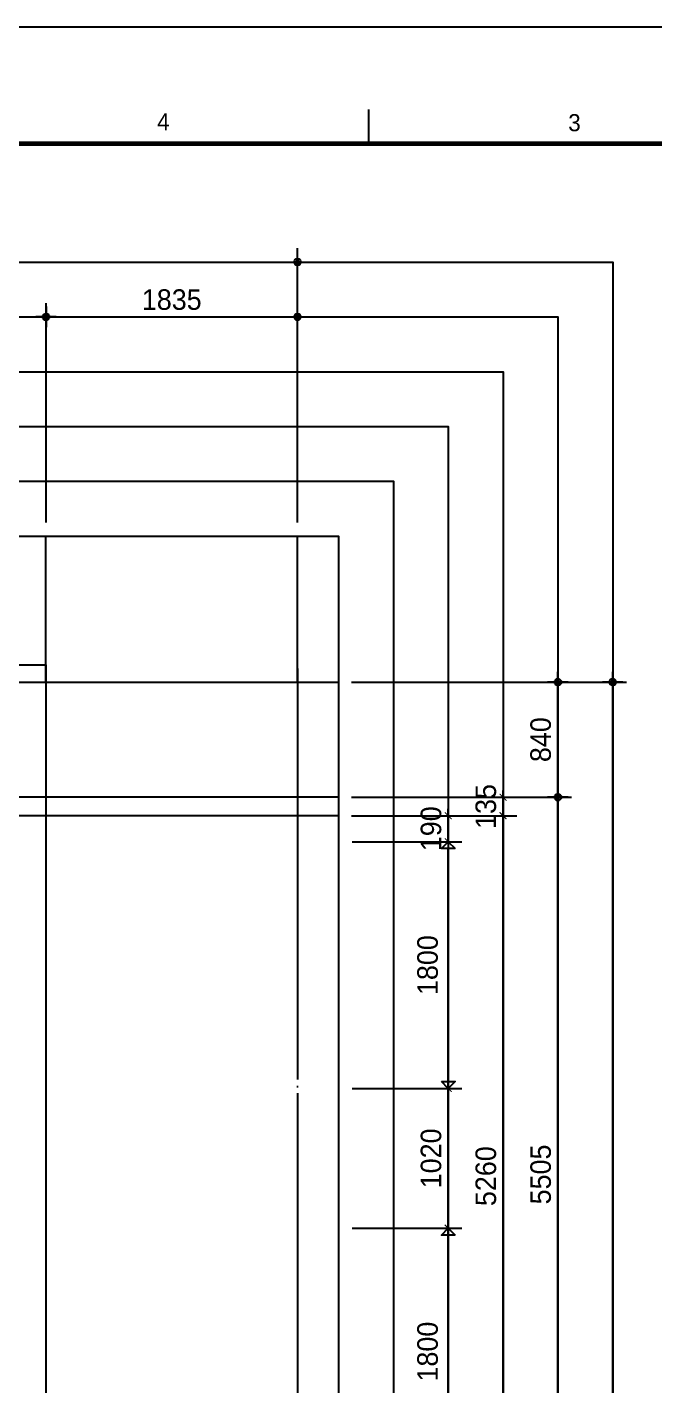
# Model space of a CAD drawing. Header units: millimetres. Extents: x -24416 to 92204, y -190080 to 23760.
# Drawn here: x 80710 to 85283, y -81186 to -71280 of the extents above; entities that cross this region are included whole.
import ezdxf
from ezdxf.enums import TextEntityAlignment as Align
from ezdxf.xclip import XClip

# ---------------------------------------------------------------- set-up
doc = ezdxf.new("R2010")
doc.units = ezdxf.units.MM
doc.header["$LTSCALE"] = 50
doc.header["$XCLIPFRAME"] = 0
doc.linetypes.add('AUDIT_D_220706163347-0', pattern=[0])
doc.linetypes.add('CEN', pattern=[62, 60, -1, 0, -1])
doc.layers.get('defpoints').update_dxf_attribs({"color": 139})
for name, color, linetype in [('AA-BORD-FORM', 7, 'Continuous'), ('AA-BORD-TEXT', 3, 'Continuous'), ('AA-XXXX-DIMS', 7, 'Continuous'), ('ARDM', 7, 'Continuous'), ('CEN_CON', 1, 'CEN'), ('CEN_WALL', 12, 'CEN'), ('DIM', 7, 'AUDIT_D_220706163347-0'), ('ELE3_CON', 7, 'Continuous'), ('실명박스', 7, 'AUDIT_D_220706163347-0')]:
    doc.layers.add(name, color=color, linetype=linetype)
doc.layers.add('MC', color=135, linetype='Continuous', plot=False)
doc.styles.add('HAUD01', font='Dotum.ttf')
doc.styles.add('맑은고딕', font='malgun.ttf', dxfattribs={"width": 0.9})
doc.dimstyles.new('DIM-50', dxfattribs={"dimscale": 50, "dimtxt": 3, "dimasz": 1, "dimexe": 2, "dimexo": 2, "dimgap": 1, "dimtad": 1, "dimdec": 0, "dimzin": 0, "dimdsep": 46, "dimtxsty": '맑은고딕', "dimblk1": 'DIMDOT', "dimblk2": 'DIMDOT', "dimsah": 1, "dimcen": 0.09, "dimdle": 2, "dimclrd": 7, "dimclre": 7, "dimclrt": 3, "dimadec": 0, "dimazin": 0, "dimtfac": 1, "dimtdec": 0, "dimtix": 1, "dimtmove": 2, "dimatfit": 3, "dimldrblk": 'DIMDOT', "dimfxl": 1, "dimtolj": 1, "dimtzin": 0, "dimarcsym": 0})
doc.dimstyles.new('MCDIM-50', dxfattribs={"dimscale": 50, "dimtxt": 3, "dimasz": 1, "dimexe": 2, "dimexo": 2, "dimgap": 1, "dimtad": 1, "dimdec": 0, "dimzin": 0, "dimdsep": 46, "dimtxsty": '맑은고딕', "dimblk1": 'ARCHTICK', "dimblk2": 'ARCHTICK', "dimsah": 1, "dimcen": 0.09, "dimdle": 2, "dimclrd": 7, "dimclre": 7, "dimclrt": 3, "dimadec": 0, "dimazin": 0, "dimtfac": 1, "dimtdec": 0, "dimtix": 1, "dimtmove": 2, "dimatfit": 3, "dimldrblk": 'ARCHTICK', "dimfxl": 1, "dimtolj": 1, "dimtzin": 0, "dimarcsym": 0})
doc.dimstyles.new('외부100-win', dxfattribs={"dimscale": 50, "dimtxt": 3, "dimasz": 1, "dimexe": 2, "dimexo": 2.5, "dimgap": 1.5, "dimtad": 1, "dimdec": 0, "dimzin": 0, "dimdsep": 46, "dimtxsty": '맑은고딕', "dimblk": 'DO2-2', "dimblk1": 'DO2-2', "dimblk2": 'DIMDOT', "dimcen": 0.09, "dimdle": 2, "dimclrd": 7, "dimclre": 7, "dimclrt": 3, "dimadec": 0, "dimazin": 0, "dimtfac": 1, "dimtdec": 0, "dimtix": 1, "dimtmove": 2, "dimatfit": 3, "dimldrblk": 'DO2-2', "dimfxl": 1, "dimtolj": 1, "dimtzin": 0, "dimarcsym": 0})

# ---------------------------------------------------------------- blocks, each defined once
blk = doc.blocks.new('XR-FORM 청주월명')
at = {"layer": 'AA-BORD-FORM', "color": 2}
blk.add_line((661, 577), (661, 582), dxfattribs=at)
at = {"layer": 'AA-BORD-FORM', "color": 1}
blk.add_lwpolyline([(0, 0), (841, 0), (841, 594), (0, 594)], close=True, dxfattribs=at)
at = {"layer": 'AA-BORD-FORM', "color": 2, "const_width": 0.682}
blk.add_lwpolyline([(21, 17), (21, 577), (821, 577), (821, 17)], close=True, dxfattribs=at)
at = {"layer": 'AA-BORD-TEXT', "color": 7, "style": 'HAUD01'}
for s, p in [('4', (631, 580.19)), ('3', (691, 580.06))]:
    blk.add_text(s, height=2.5, dxfattribs=at).set_placement(p, align=Align.MIDDLE_CENTER)
blk = doc.blocks.new('U-121B(확장)1', base_point=(292391.8, -178477.8))
at = {"layer": 'CEN_CON'}
for p, q in [((315426.8, -163222.8), (315426.8, -171122.8)), ((317261.8, -163222.8), (317261.8, -178777.8)), ((308881.8, -163322.8), (317556.8, -163322.8))]:
    blk.add_line(p, q, dxfattribs=at)
at = {"layer": 'CEN_WALL'}
blk.add_line((317556.8, -164162.8), (308881.8, -164162.8), dxfattribs=at)
at = {"layer": 'ELE3_CON'}
for p, q in [((313886.8, -163197.8), (315426.8, -163197.8)), ((315426.8, -163197.8), (315426.8, -169387.8))]:
    blk.add_line(p, q, dxfattribs=at)
at = {"layer": 'MC'}
blk.add_line((317556.8, -164297.8), (308881.8, -164297.8), dxfattribs=at)
blk = doc.blocks.new('A$C415C5DAF')
at = {"layer": 'CEN_CON'}
for p, q in [((68362.4, -94435.9), (68362.4, -93370.9)), ((70197.4, -94435.9), (70197.4, -93370.9))]:
    blk.add_line(p, q, dxfattribs=at)
blk = doc.blocks.new('DIMDOT')
at = {"layer": 'AA-XXXX-DIMS'}
for p, q in [((-1.5, 0), (1.5, 0)), ((0, -1.5), (0, 1.5))]:
    blk.add_line(p, q, dxfattribs=at)
for radius in [0.5, 0.25]:
    blk.add_circle((0, 0), radius, dxfattribs=at)
blk = doc.blocks.new('*D312')
at = {"layer": 'defpoints', "color": 0, "transparency": 16777216}
for p in [(35914, -100658.8), (37515.7, -100658.8), (35915.7, -106163.8)]:
    blk.add_point(p, dxfattribs=at)
at = {"layer": 'DIM', "color": 7, "lineweight": -2, "transparency": 16777216}
for p, q in [((36014, -100658.8), (37615.7, -100658.8)), ((37515.7, -106113.8), (37515.7, -100708.8)), ((36015.7, -106163.8), (37615.7, -106163.8))]:
    blk.add_line(p, q, dxfattribs=at)
at = {"layer": 'DIM', "color": 7, "lineweight": -2, "transparency": 16777216, "xscale": 50, "yscale": 50, "zscale": 50}
for p, rotation in [((37515.7, -100658.8), 90), ((37515.7, -106163.8), 270)]:
    blk.add_blockref('DIMDOT', p, dxfattribs=dict(at, rotation=rotation))
at = {"layer": 'DIM', "color": 3, "transparency": 16777216, "insert": (37390.6, -103411.3), "char_height": 150, "attachment_point": 5, "rotation": 90, "style": 'HAUD01'}
blk.add_mtext('\\A1;5505', dxfattribs=at)
blk = doc.blocks.new('*D313')
at = {"layer": 'defpoints', "color": 0, "transparency": 16777216}
for p in [(35910.7, -99818.8), (37515.7, -99818.8), (35914, -100658.8)]:
    blk.add_point(p, dxfattribs=at)
at = {"layer": 'DIM', "color": 7, "lineweight": -2, "transparency": 16777216}
for p, q in [((36010.7, -99818.8), (37615.7, -99818.8)), ((37515.7, -100608.8), (37515.7, -99868.8)), ((36014, -100658.8), (37615.7, -100658.8))]:
    blk.add_line(p, q, dxfattribs=at)
at = {"layer": 'DIM', "color": 7, "lineweight": -2, "transparency": 16777216, "xscale": 50, "yscale": 50, "zscale": 50}
for p, rotation in [((37515.7, -99818.8), 90), ((37515.7, -100658.8), 270)]:
    blk.add_blockref('DIMDOT', p, dxfattribs=dict(at, rotation=rotation))
at = {"layer": 'DIM', "color": 3, "transparency": 16777216, "insert": (37390.6, -100238.8), "char_height": 150, "attachment_point": 5, "rotation": 90, "style": 'HAUD01'}
blk.add_mtext('\\A1;840', dxfattribs=at)
blk = doc.blocks.new('*D314')
at = {"layer": 'defpoints', "color": 0, "transparency": 16777216}
for p in [(35910.7, -99818.8), (37915.7, -99818.8), (35915.7, -114973.8)]:
    blk.add_point(p, dxfattribs=at)
at = {"layer": 'DIM', "color": 7, "lineweight": -2, "transparency": 16777216}
for p, q in [((36010.7, -99818.8), (38015.7, -99818.8)), ((37915.7, -114923.8), (37915.7, -99868.8)), ((36015.7, -114973.8), (38015.7, -114973.8))]:
    blk.add_line(p, q, dxfattribs=at)
at = {"layer": 'DIM', "color": 7, "lineweight": -2, "transparency": 16777216, "xscale": 50, "yscale": 50, "zscale": 50}
for p, rotation in [((37915.7, -99818.8), 90), ((37915.7, -114973.8), 270)]:
    blk.add_blockref('DIMDOT', p, dxfattribs=dict(at, rotation=rotation))
at = {"layer": 'DIM', "color": 3, "transparency": 16777216, "insert": (37787.8, -106351.3), "char_height": 150, "attachment_point": 5, "rotation": 90, "style": 'HAUD01'}
blk.add_mtext('\\A1;15155', dxfattribs=at)
blk = doc.blocks.new('_ArchTick')
at = {"color": 0, "linetype": 'ByBlock', "const_width": 0.15}
blk.add_lwpolyline([(-0.5, -0.5), (0.5, 0.5)], dxfattribs=at)
blk = doc.blocks.new('*D319')
at = {"layer": 'defpoints', "color": 0, "linetype": 'ByBlock', "transparency": 16777216}
for p in [(35909, -100793.8), (37115.7, -100793.8), (35915.7, -106053.8)]:
    blk.add_point(p, dxfattribs=at)
at = {"layer": 'DIM', "color": 7, "linetype": 'ByBlock', "lineweight": -2, "transparency": 16777216}
for p, q in [((37115.7, -106153.8), (37115.7, -100693.8)), ((36009, -100793.8), (37215.7, -100793.8)), ((36015.7, -106053.8), (37215.7, -106053.8))]:
    blk.add_line(p, q, dxfattribs=at)
at = {"layer": 'DIM', "color": 7, "linetype": 'ByBlock', "lineweight": -2, "transparency": 16777216, "xscale": 50, "yscale": 50, "zscale": 50}
for p, rotation in [((37115.7, -100793.8), 90), ((37115.7, -106053.8), 270)]:
    blk.add_blockref('_ArchTick', p, dxfattribs=dict(at, rotation=rotation))
at = {"layer": 'DIM', "color": 3, "linetype": 'ByBlock', "transparency": 16777216, "insert": (36990.6, -103423.8), "char_height": 150, "attachment_point": 5, "rotation": 90, "style": 'HAUD01'}
blk.add_mtext('\\A1;5260', dxfattribs=at)
blk = doc.blocks.new('*D320')
at = {"layer": 'defpoints', "color": 0, "linetype": 'ByBlock', "transparency": 16777216}
for p in [(35909, -100658.8), (37115.7, -100658.8), (35909, -100793.8)]:
    blk.add_point(p, dxfattribs=at)
at = {"layer": 'DIM', "color": 7, "linetype": 'ByBlock', "lineweight": -2, "transparency": 16777216}
for p, q in [((37115.7, -100658.8), (37115.7, -100608.8)), ((36009, -100658.8), (37215.7, -100658.8)), ((37115.7, -100793.8), (37115.7, -100658.8)), ((36009, -100793.8), (37215.7, -100793.8)), ((37115.7, -100793.8), (37115.7, -100843.8))]:
    blk.add_line(p, q, dxfattribs=at)
at = {"layer": 'DIM', "color": 7, "linetype": 'ByBlock', "lineweight": -2, "transparency": 16777216, "xscale": 50, "yscale": 50, "zscale": 50}
for p, rotation in [((37115.7, -100658.8), 270), ((37115.7, -100793.8), 90)]:
    blk.add_blockref('_ArchTick', p, dxfattribs=dict(at, rotation=rotation))
at = {"layer": 'DIM', "color": 3, "linetype": 'ByBlock', "transparency": 16777216, "insert": (36990.6, -100726.3), "char_height": 150, "attachment_point": 5, "rotation": 90, "style": 'HAUD01'}
blk.add_mtext('\\A1;135', dxfattribs=at)
blk = doc.blocks.new('DO2-2')
at = {"layer": 'ARDM'}
blk.add_line((0, 0), (-2, 0), dxfattribs=at)
blk.add_lwpolyline([(-1, -1), (-1, 1), (0, 0)], close=True, dxfattribs=at)
blk = doc.blocks.new('*D322')
at = {"layer": 'defpoints', "color": 0, "linetype": 'ByBlock', "transparency": 16777216}
for p in [(35915.7, -103803.8), (36715.7, -103803.8), (35915.7, -105603.8)]:
    blk.add_point(p, dxfattribs=at)
at = {"layer": 'DIM', "color": 7, "linetype": 'ByBlock', "lineweight": -2, "transparency": 16777216}
for p, q in [((36040.7, -103803.8), (36815.7, -103803.8)), ((36715.7, -105553.8), (36715.7, -103853.8)), ((36040.7, -105603.8), (36815.7, -105603.8))]:
    blk.add_line(p, q, dxfattribs=at)
at = {"layer": 'DIM', "color": 7, "linetype": 'ByBlock', "lineweight": -2, "transparency": 16777216, "xscale": 50, "yscale": 50, "zscale": 50}
for p, rotation in [((36715.7, -103803.8), 90), ((36715.7, -105603.8), 270)]:
    blk.add_blockref('DO2-2', p, dxfattribs=dict(at, rotation=rotation))
at = {"layer": 'DIM', "color": 3, "linetype": 'ByBlock', "transparency": 16777216, "insert": (36565.6, -104703.8), "char_height": 150, "attachment_point": 5, "rotation": 90, "style": 'HAUD01'}
blk.add_mtext('\\A1;1800', dxfattribs=at)
blk = doc.blocks.new('*D323')
at = {"layer": 'defpoints', "color": 0, "linetype": 'ByBlock', "transparency": 16777216}
for p in [(35915.7, -102783.8), (36715.7, -102783.8), (35915.7, -103803.8)]:
    blk.add_point(p, dxfattribs=at)
at = {"layer": 'DIM', "color": 7, "linetype": 'ByBlock', "lineweight": -2, "transparency": 16777216}
for p, q in [((36715.7, -103903.8), (36715.7, -102683.8)), ((36015.7, -102783.8), (36815.7, -102783.8)), ((36015.7, -103803.8), (36815.7, -103803.8))]:
    blk.add_line(p, q, dxfattribs=at)
at = {"layer": 'DIM', "color": 7, "linetype": 'ByBlock', "lineweight": -2, "transparency": 16777216, "xscale": 50, "yscale": 50, "zscale": 50}
for p, rotation in [((36715.7, -102783.8), 90), ((36715.7, -103803.8), 270)]:
    blk.add_blockref('_ArchTick', p, dxfattribs=dict(at, rotation=rotation))
at = {"layer": 'DIM', "color": 3, "linetype": 'ByBlock', "transparency": 16777216, "insert": (36590.6, -103293.8), "char_height": 150, "attachment_point": 5, "rotation": 90, "style": 'HAUD01'}
blk.add_mtext('\\A1;1020', dxfattribs=at)
blk = doc.blocks.new('*D324')
at = {"layer": 'defpoints', "color": 0, "linetype": 'ByBlock', "transparency": 16777216}
for p in [(35915.7, -100983.8), (36715.7, -100983.8), (35915.7, -102783.8)]:
    blk.add_point(p, dxfattribs=at)
at = {"layer": 'DIM', "color": 7, "linetype": 'ByBlock', "lineweight": -2, "transparency": 16777216}
for p, q in [((36040.7, -100983.8), (36815.7, -100983.8)), ((36715.7, -102733.8), (36715.7, -101033.8)), ((36040.7, -102783.8), (36815.7, -102783.8))]:
    blk.add_line(p, q, dxfattribs=at)
at = {"layer": 'DIM', "color": 7, "linetype": 'ByBlock', "lineweight": -2, "transparency": 16777216, "xscale": 50, "yscale": 50, "zscale": 50}
for p, rotation in [((36715.7, -100983.8), 90), ((36715.7, -102783.8), 270)]:
    blk.add_blockref('DO2-2', p, dxfattribs=dict(at, rotation=rotation))
at = {"layer": 'DIM', "color": 3, "linetype": 'ByBlock', "transparency": 16777216, "insert": (36565.6, -101883.8), "char_height": 150, "attachment_point": 5, "rotation": 90, "style": 'HAUD01'}
blk.add_mtext('\\A1;1800', dxfattribs=at)
blk = doc.blocks.new('*D325')
at = {"layer": 'defpoints', "color": 0, "linetype": 'ByBlock', "transparency": 16777216}
for p in [(35910.7, -100793.8), (36715.7, -100793.8), (35915.7, -100983.8)]:
    blk.add_point(p, dxfattribs=at)
at = {"layer": 'DIM', "color": 7, "linetype": 'ByBlock', "lineweight": -2, "transparency": 16777216}
for p, q in [((36715.7, -100793.8), (36715.7, -100743.8)), ((36010.7, -100793.8), (36815.7, -100793.8)), ((36715.7, -100983.8), (36715.7, -100793.8)), ((36015.7, -100983.8), (36815.7, -100983.8)), ((36715.7, -100983.8), (36715.7, -101033.8))]:
    blk.add_line(p, q, dxfattribs=at)
at = {"layer": 'DIM', "color": 7, "linetype": 'ByBlock', "lineweight": -2, "transparency": 16777216, "xscale": 50, "yscale": 50, "zscale": 50}
for p, rotation in [((36715.7, -100793.8), 270), ((36715.7, -100983.8), 90)]:
    blk.add_blockref('_ArchTick', p, dxfattribs=dict(at, rotation=rotation))
at = {"layer": 'DIM', "color": 3, "linetype": 'ByBlock', "transparency": 16777216, "insert": (36590.6, -100888.8), "char_height": 150, "attachment_point": 5, "rotation": 90, "style": 'HAUD01'}
blk.add_mtext('\\A1;190', dxfattribs=at)
blk = doc.blocks.new('*D336')
at = {"layer": 'defpoints', "color": 0, "transparency": 16777216}
for p in [(33780.7, -97153.8), (32240.7, -98753.8), (33780.7, -98753.8)]:
    blk.add_point(p, dxfattribs=at)
at = {"layer": 'DIM', "color": 7, "lineweight": -2, "transparency": 16777216}
for p, q in [((32240.7, -98653.8), (32240.7, -97053.8)), ((33780.7, -98653.8), (33780.7, -97053.8)), ((32290.7, -97153.8), (33730.7, -97153.8))]:
    blk.add_line(p, q, dxfattribs=at)
at = {"layer": 'DIM', "color": 7, "lineweight": -2, "transparency": 16777216, "xscale": 50, "yscale": 50, "zscale": 50, "rotation": 180}
blk.add_blockref('DIMDOT', (32240.7, -97153.8), dxfattribs=at)
at = {"layer": 'DIM', "color": 7, "lineweight": -2, "transparency": 16777216, "xscale": 50, "yscale": 50, "zscale": 50}
blk.add_blockref('DIMDOT', (33780.7, -97153.8), dxfattribs=at)
at = {"layer": 'DIM', "color": 3, "transparency": 16777216, "insert": (33010.7, -97028.7), "char_height": 150, "attachment_point": 5, "style": 'HAUD01'}
blk.add_mtext('\\A1;1540', dxfattribs=at)
blk = doc.blocks.new('*D337')
at = {"layer": 'defpoints', "color": 0, "transparency": 16777216}
for p in [(35615.7, -97153.8), (33780.7, -98753.8), (35615.7, -98753.8)]:
    blk.add_point(p, dxfattribs=at)
at = {"layer": 'DIM', "color": 7, "lineweight": -2, "transparency": 16777216}
for p, q in [((33780.7, -98653.8), (33780.7, -97053.8)), ((35615.7, -98653.8), (35615.7, -97053.8)), ((33830.7, -97153.8), (35565.7, -97153.8))]:
    blk.add_line(p, q, dxfattribs=at)
at = {"layer": 'DIM', "color": 7, "lineweight": -2, "transparency": 16777216, "xscale": 50, "yscale": 50, "zscale": 50, "rotation": 180}
blk.add_blockref('DIMDOT', (33780.7, -97153.8), dxfattribs=at)
at = {"layer": 'DIM', "color": 7, "lineweight": -2, "transparency": 16777216, "xscale": 50, "yscale": 50, "zscale": 50}
blk.add_blockref('DIMDOT', (35615.7, -97153.8), dxfattribs=at)
at = {"layer": 'DIM', "color": 3, "transparency": 16777216, "insert": (34698.2, -97028.7), "char_height": 150, "attachment_point": 5, "style": 'HAUD01'}
blk.add_mtext('\\A1;1835', dxfattribs=at)
blk = doc.blocks.new('*D338')
at = {"layer": 'defpoints', "color": 0, "transparency": 16777216}
for p in [(35615.7, -96753.8), (11050.7, -98753.8), (35615.7, -98753.8)]:
    blk.add_point(p, dxfattribs=at)
at = {"layer": 'DIM', "color": 7, "lineweight": -2, "transparency": 16777216}
for p, q in [((11050.7, -98653.8), (11050.7, -96653.8)), ((35615.7, -98653.8), (35615.7, -96653.8)), ((11100.7, -96753.8), (35565.7, -96753.8))]:
    blk.add_line(p, q, dxfattribs=at)
at = {"layer": 'DIM', "color": 7, "lineweight": -2, "transparency": 16777216, "xscale": 50, "yscale": 50, "zscale": 50, "rotation": 180}
blk.add_blockref('DIMDOT', (11050.7, -96753.8), dxfattribs=at)
at = {"layer": 'DIM', "color": 7, "lineweight": -2, "transparency": 16777216, "xscale": 50, "yscale": 50, "zscale": 50}
blk.add_blockref('DIMDOT', (35615.7, -96753.8), dxfattribs=at)
at = {"layer": 'DIM', "color": 3, "transparency": 16777216, "insert": (23333.2, -96628.7), "char_height": 150, "attachment_point": 5, "style": 'HAUD01'}
blk.add_mtext('\\A1;24565', dxfattribs=at)
blk = doc.blocks.new('DIM-1108')
at = {"layer": 'DIM'}
for base, p1, p2, picture, middle in [((35615.7, -96753.8), (11050.7, -98753.8), (35615.7, -98753.8), '*D338', (23333.2, -96628.7)), ((33780.7, -97153.8), (32240.7, -98753.8), (33780.7, -98753.8), '*D336', (33010.7, -97028.7)), ((35615.7, -97153.8), (33780.7, -98753.8), (35615.7, -98753.8), '*D337', (34698.2, -97028.7))]:
    dim = blk.add_linear_dim(base=base, p1=p1, p2=p2, dimstyle='DIM-50', override={"dimscale": 50, "dimtxsty": 'HAUD01'}, dxfattribs=at)
    dim.commit()
    dim.dimension.update_dxf_attribs({"geometry": picture, "text_midpoint": middle})
for base, p1, p2, picture, middle in [((37515.7, -99818.8), (35914, -100658.8), (35910.7, -99818.8), '*D313', (37390.6, -100238.8)), ((37515.7, -100658.8), (35915.7, -106163.8), (35914, -100658.8), '*D312', (37390.6, -103411.3))]:
    dim = blk.add_linear_dim(base=base, p1=p1, p2=p2, angle=270, dimstyle='DIM-50', override={"dimscale": 50, "dimtxsty": 'HAUD01'}, dxfattribs=at)
    dim.commit()
    dim.dimension.update_dxf_attribs({"geometry": picture, "text_midpoint": middle})
dim = blk.add_linear_dim(base=(37915.7, -99818.8), p1=(35915.7, -114973.8), p2=(35910.7, -99818.8), angle=270, dimstyle='DIM-50', override={"dimscale": 50, "dimtxsty": 'HAUD01'}, dxfattribs=at)
dim.commit()
dim.dimension.update_dxf_attribs({"geometry": '*D314', "text_midpoint": (37787.8, -106351.3), "dimtype": 128})
at = {"layer": 'DIM', "linetype": 'ByBlock'}
for base, p1, p2, dimstyle, picture, middle in [((37115.7, -100658.8), (35909, -100793.8), (35909, -100658.8), 'MCDIM-50', '*D320', (36990.6, -100726.3)), ((37115.7, -100793.8), (35915.7, -106053.8), (35909, -100793.8), 'MCDIM-50', '*D319', (36990.6, -103423.8)), ((36715.7, -100793.8), (35915.7, -100983.8), (35910.7, -100793.8), 'MCDIM-50', '*D325', (36590.6, -100888.8)), ((36715.7, -100983.8), (35915.7, -102783.8), (35915.7, -100983.8), '외부100-win', '*D324', (36565.6, -101883.8)), ((36715.7, -102783.8), (35915.7, -103803.8), (35915.7, -102783.8), 'MCDIM-50', '*D323', (36590.6, -103293.8)), ((36715.7, -103803.8), (35915.7, -105603.8), (35915.7, -103803.8), '외부100-win', '*D322', (36565.6, -104703.8))]:
    dim = blk.add_linear_dim(base=base, p1=p1, p2=p2, angle=270, dimstyle=dimstyle, override={"dimtxsty": 'HAUD01'}, dxfattribs=at)
    dim.commit()
    dim.dimension.update_dxf_attribs({"geometry": picture, "text_midpoint": middle})

msp = doc.modelspace()

# ---------------------------------------------------------------- linework, layer by layer
at = {"layer": 'defpoints'}
for points in [[(54658.1, -72993.8), (84982.8, -72993.8), (84982.8, -93513.8), (54658.1, -93513.8)], [(55058.1, -73393.8), (84582.8, -73393.8), (84582.8, -93113.8), (55058.1, -93113.8)], [(55458.1, -73793.8), (84182.8, -73793.8), (84182.8, -92713.8), (55458.1, -92713.8)], [(55858.1, -74193.8), (83782.8, -74193.8), (83782.8, -92313.8), (55858.1, -92313.8)], [(56258.1, -74593.8), (83382.8, -74593.8), (83382.8, -91913.8), (56258.1, -91913.8)], [(56658.1, -74993.8), (82982.8, -74993.8), (82982.8, -91513.8), (56658.1, -91513.8)]]:
    msp.add_lwpolyline(points, close=True, dxfattribs=at)

# ---------------------------------------------------------------- block references
msp.add_blockref('DIM-1108', (47067.2, 23760))
at = {"xscale": 50, "yscale": 50, "zscale": 50}
msp.add_blockref('XR-FORM 청주월명', (50153.9, -100980), dxfattribs=at)
ref = msp.add_blockref('U-121B(확장)1', (57812.8, -91213.8))
XClip(ref).set_block_clipping_path([(291236.9970359709, -178777.7726251345), (317561.77152699, -162257.7726268454)])
at = {"layer": '실명박스'}
msp.add_blockref('A$C415C5DAF', (12485.4, 18377.1), dxfattribs=at)

doc.saveas('drawing.dxf')
